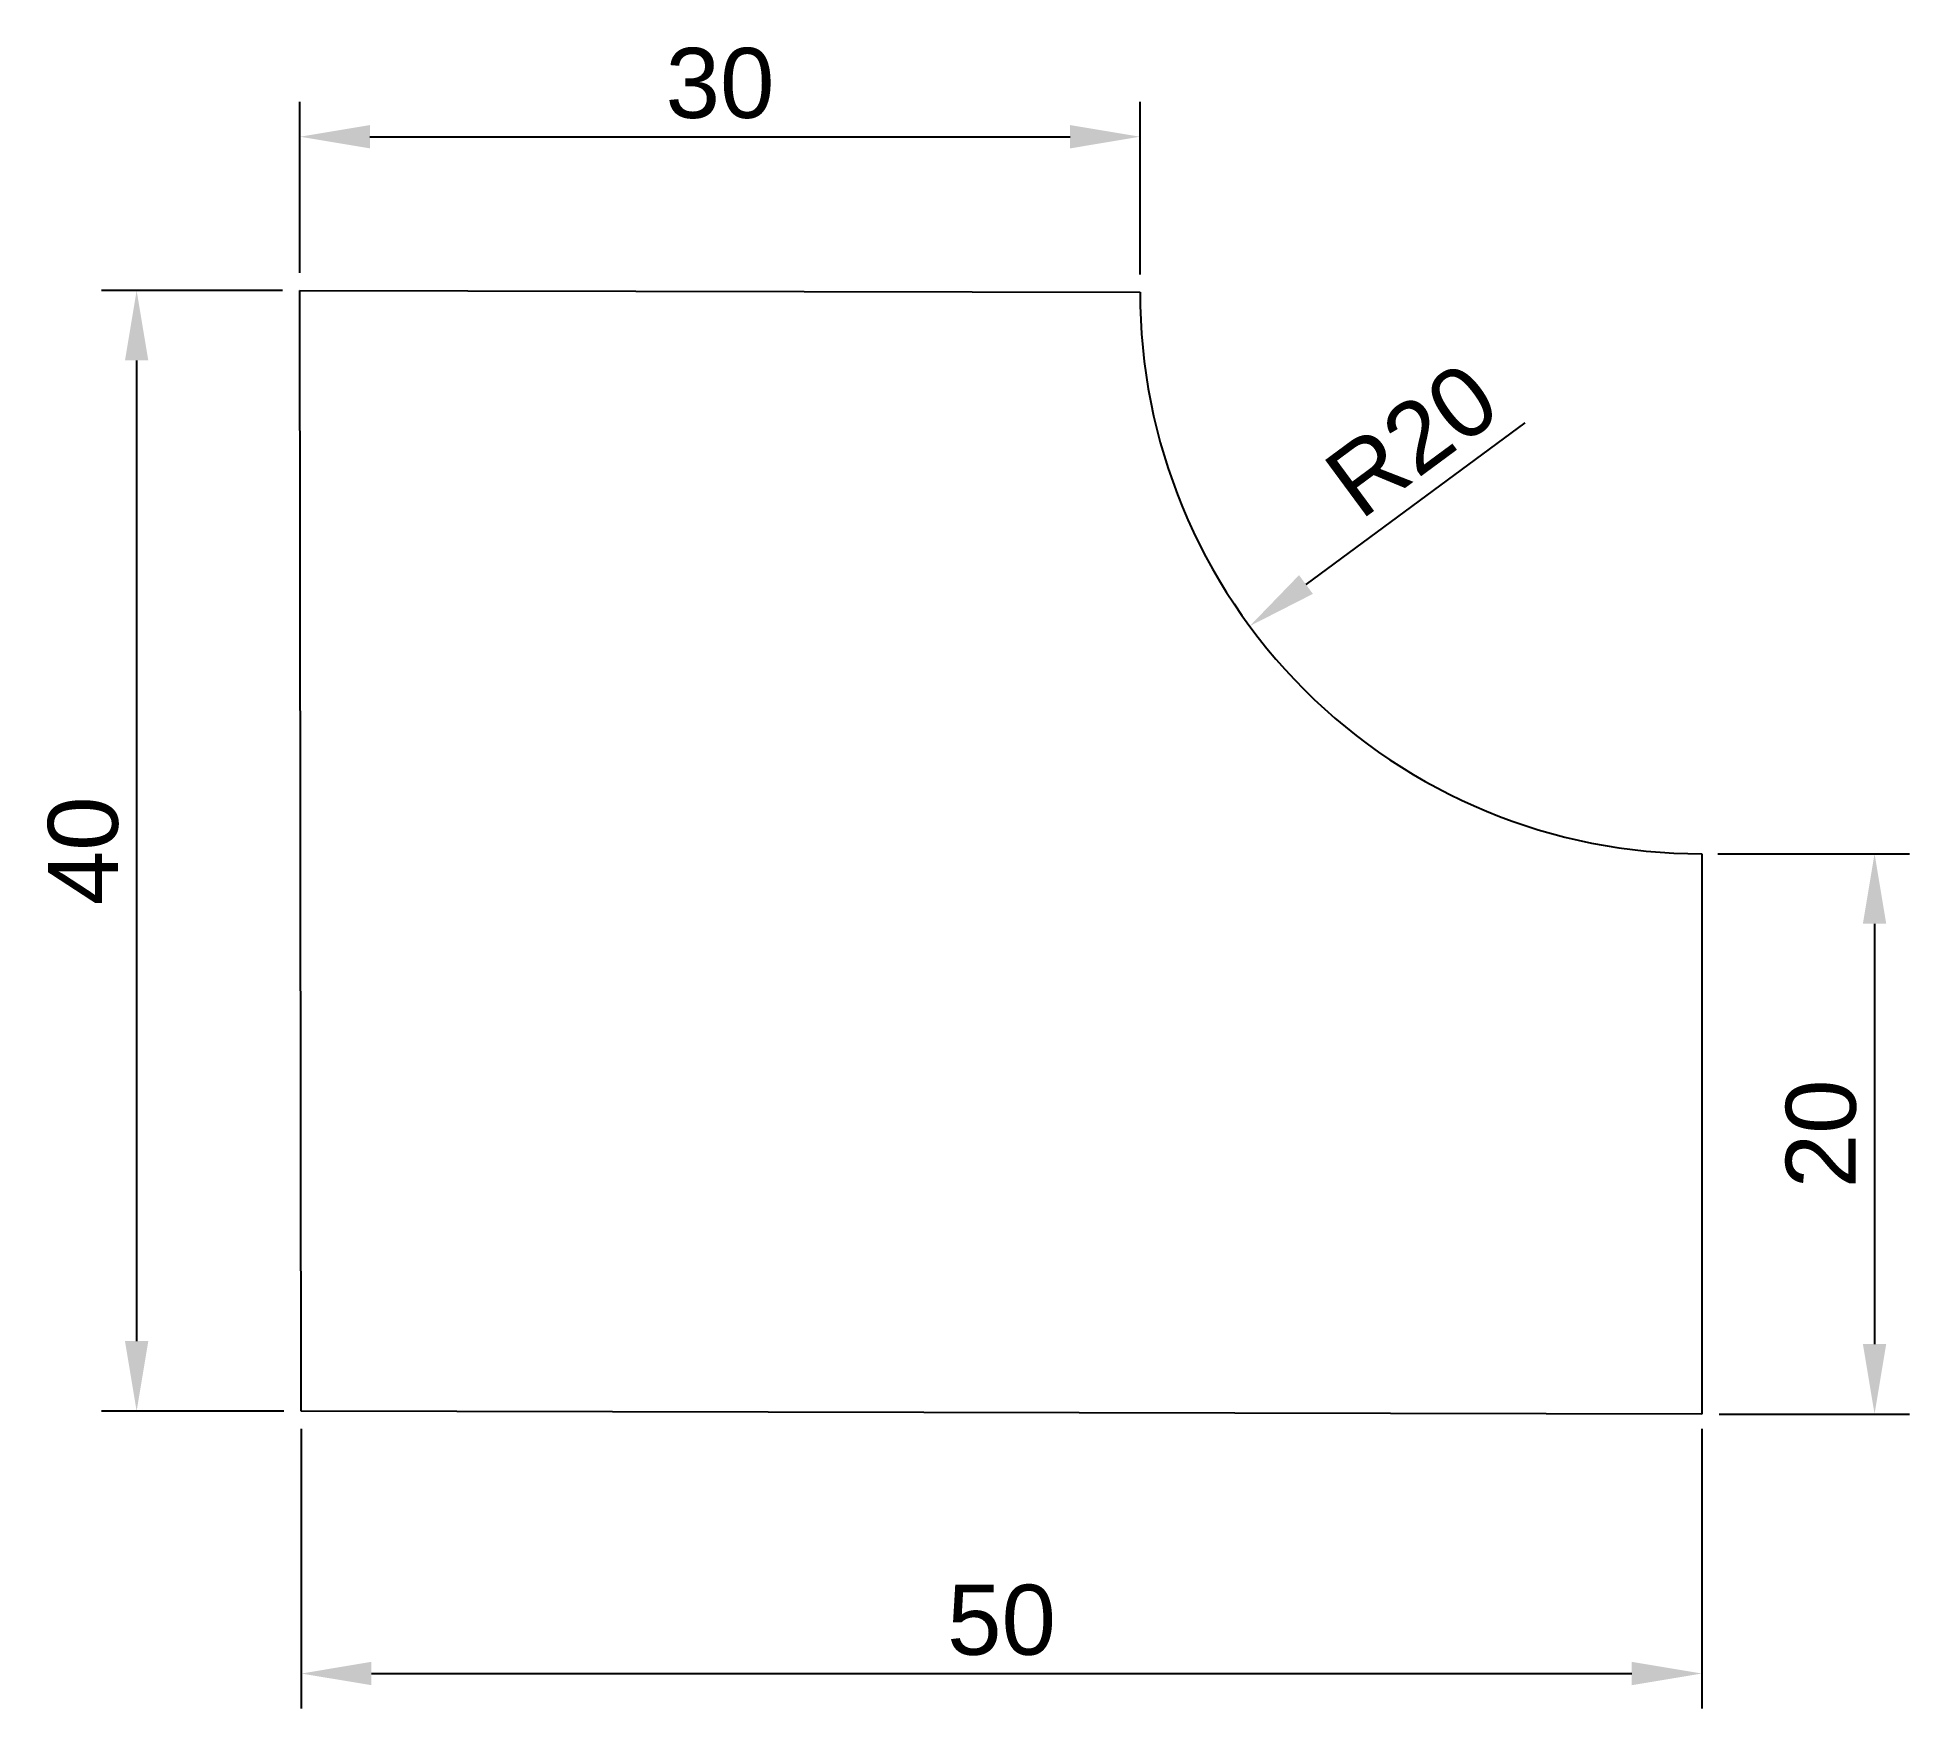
# Model space of a CAD drawing. Header units: millimetres. Extents: x 1610.3 to 1677.2, y 1923.3 to 1982.9.
import ezdxf

# ---------------------------------------------------------------- set-up
doc = ezdxf.new("R2010")
doc.units = ezdxf.units.MM
doc.styles.get("Standard").update_dxf_attribs({"font": 'arial.ttf'})
doc.dimstyles.new('ISO-25', dxfattribs={"dimtxt": 2.5, "dimasz": 2.5, "dimexe": 1.25, "dimexo": 0.625, "dimtad": 1, "dimtxsty": 'Standard', "dimcen": 2.5, "dimadec": 0, "dimazin": 0, "dimtfac": 1, "dimtmove": 0, "dimatfit": 3, "dimfxl": 1, "dimarcsym": 0})

# ---------------------------------------------------------------- blocks, each defined once
blk = doc.blocks.new('*D2')
at = {"color": 0, "lineweight": -2, "transparency": 16777216}
for p, q in [((1670.317, 1953.804), (1677.163, 1953.804)), ((1675.913, 1951.304), (1675.913, 1936.304)), ((1670.369, 1933.804), (1677.163, 1933.804))]:
    blk.add_line(p, q, dxfattribs=at)
at = {"color": 0, "transparency": 16777216}
for points in [[(1675.496, 1951.304), (1676.33, 1951.304), (1675.913, 1953.804)], [(1675.496, 1936.304), (1676.33, 1936.304), (1675.913, 1933.804)]]:
    blk.add_solid(points, dxfattribs=at)
at = {"layer": 'Defpoints', "color": 0, "transparency": 16777216}
for p in [(1669.692, 1953.804), (1669.744, 1933.804), (1675.913, 1933.804)]:
    blk.add_point(p, dxfattribs=at)
at = {"color": 0, "transparency": 16777216, "insert": (1674.012, 1943.804), "char_height": 2.5, "attachment_point": 5, "rotation": 90}
blk.add_mtext('20', dxfattribs=at)
blk = doc.blocks.new('*D3')
at = {"color": 0, "lineweight": -2, "transparency": 16777216}
for p, q in [((1619.693, 1974.533), (1619.693, 1980.643)), ((1649.692, 1974.475), (1649.692, 1980.643)), ((1622.193, 1979.393), (1647.192, 1979.393))]:
    blk.add_line(p, q, dxfattribs=at)
at = {"color": 0, "transparency": 16777216}
for points in [[(1622.193, 1979.809), (1622.193, 1978.976), (1619.693, 1979.393)], [(1647.192, 1979.809), (1647.192, 1978.976), (1649.692, 1979.393)]]:
    blk.add_solid(points, dxfattribs=at)
at = {"layer": 'Defpoints', "color": 0, "transparency": 16777216}
for p in [(1649.692, 1979.393), (1619.693, 1973.908), (1649.692, 1973.85)]:
    blk.add_point(p, dxfattribs=at)
at = {"color": 0, "transparency": 16777216, "insert": (1634.692, 1981.295), "char_height": 2.5, "attachment_point": 5}
blk.add_mtext('30', dxfattribs=at)
blk = doc.blocks.new('*D4')
at = {"color": 0, "lineweight": -2, "transparency": 16777216}
for p, q in [((1619.068, 1973.908), (1612.614, 1973.908)), ((1613.864, 1971.408), (1613.864, 1936.408)), ((1619.119, 1933.908), (1612.614, 1933.908))]:
    blk.add_line(p, q, dxfattribs=at)
at = {"color": 0, "transparency": 16777216}
for points in [[(1613.448, 1971.408), (1614.281, 1971.408), (1613.864, 1973.908)], [(1613.448, 1936.408), (1614.281, 1936.408), (1613.864, 1933.908)]]:
    blk.add_solid(points, dxfattribs=at)
at = {"layer": 'Defpoints', "color": 0, "transparency": 16777216}
for p in [(1619.693, 1973.908), (1613.864, 1933.908), (1619.744, 1933.908)]:
    blk.add_point(p, dxfattribs=at)
at = {"color": 0, "transparency": 16777216, "insert": (1611.963, 1953.908), "char_height": 2.5, "attachment_point": 5, "rotation": 90}
blk.add_mtext('40', dxfattribs=at)
blk = doc.blocks.new('*D5')
at = {"color": 0, "lineweight": -2, "transparency": 16777216}
for p, q in [((1619.744, 1933.283), (1619.744, 1923.294)), ((1669.744, 1933.283), (1669.744, 1923.294)), ((1622.244, 1924.544), (1667.244, 1924.544))]:
    blk.add_line(p, q, dxfattribs=at)
at = {"color": 0, "transparency": 16777216}
for points in [[(1622.244, 1924.961), (1622.244, 1924.128), (1619.744, 1924.544)], [(1667.244, 1924.961), (1667.244, 1924.128), (1669.744, 1924.544)]]:
    blk.add_solid(points, dxfattribs=at)
at = {"layer": 'Defpoints', "color": 0, "transparency": 16777216}
for p in [(1619.744, 1933.908), (1669.744, 1933.908), (1669.744, 1924.544)]:
    blk.add_point(p, dxfattribs=at)
at = {"color": 0, "transparency": 16777216, "insert": (1644.744, 1926.446), "char_height": 2.5, "attachment_point": 5}
blk.add_mtext('50', dxfattribs=at)
blk = doc.blocks.new('*D6')
at = {"color": 0, "lineweight": -2, "transparency": 16777216}
blk.add_line((1663.429, 1969.181), (1655.613, 1963.411), dxfattribs=at)
at = {"color": 0, "transparency": 16777216}
blk.add_solid([(1655.365, 1963.746), (1655.86, 1963.076), (1653.602, 1961.926)], dxfattribs=at)
at = {"layer": 'Defpoints', "color": 0, "transparency": 16777216}
for p in [(1669.692, 1973.804), (1653.602, 1961.926)]:
    blk.add_point(p, dxfattribs=at)
at = {"color": 0, "transparency": 16777216, "insert": (1659.398, 1968.568), "char_height": 2.5, "attachment_point": 5, "rotation": 36.43407}
blk.add_mtext('R20', dxfattribs=at)

msp = doc.modelspace()

# ---------------------------------------------------------------- linework, layer by layer
for p, q in [((1619.744, 1933.908), (1619.693, 1973.908)), ((1619.693, 1973.908), (1649.692, 1973.85)), ((1669.744, 1953.804), (1669.744, 1933.804)), ((1669.744, 1933.804), (1619.744, 1933.908))]:
    msp.add_line(p, q)
msp.add_arc((1669.692, 1973.804), 20, 179.86815, 270.14831)

# ---------------------------------------------------------------- dimensions: what is measured, and where the dimension line sits
at = {"color": 2, "true_color": 0xf1eb1f}
for base, p1, p2, picture, middle in [((1649.692, 1979.393), (1619.693, 1973.908), (1649.692, 1973.85), '*D3', (1634.692, 1981.295)), ((1669.744, 1924.544), (1619.744, 1933.908), (1669.744, 1933.908), '*D5', (1644.744, 1926.446))]:
    dim = msp.add_linear_dim(base=base, p1=p1, p2=p2, dimstyle='ISO-25', dxfattribs=at)
    dim.commit()
    dim.dimension.update_dxf_attribs({"geometry": picture, "text_midpoint": middle})
for base, p1, p2, picture, middle in [((1613.864, 1933.908), (1619.693, 1973.908), (1619.744, 1933.908), '*D4', (1611.963, 1953.908)), ((1675.913, 1933.804), (1669.692, 1953.804), (1669.744, 1933.804), '*D2', (1674.012, 1943.804))]:
    dim = msp.add_linear_dim(base=base, p1=p1, p2=p2, angle=90, dimstyle='ISO-25', dxfattribs=at)
    dim.commit()
    dim.dimension.update_dxf_attribs({"geometry": picture, "text_midpoint": middle})
dim = msp.add_radius_dim(center=(1669.692, 1973.804), mpoint=(1653.602, 1961.926), dimstyle='ISO-25', dxfattribs=at)
dim.commit()
dim.dimension.update_dxf_attribs({"geometry": '*D6', "text_midpoint": (1660.527, 1967.038), "dimtype": 164})

doc.saveas('drawing.dxf')
